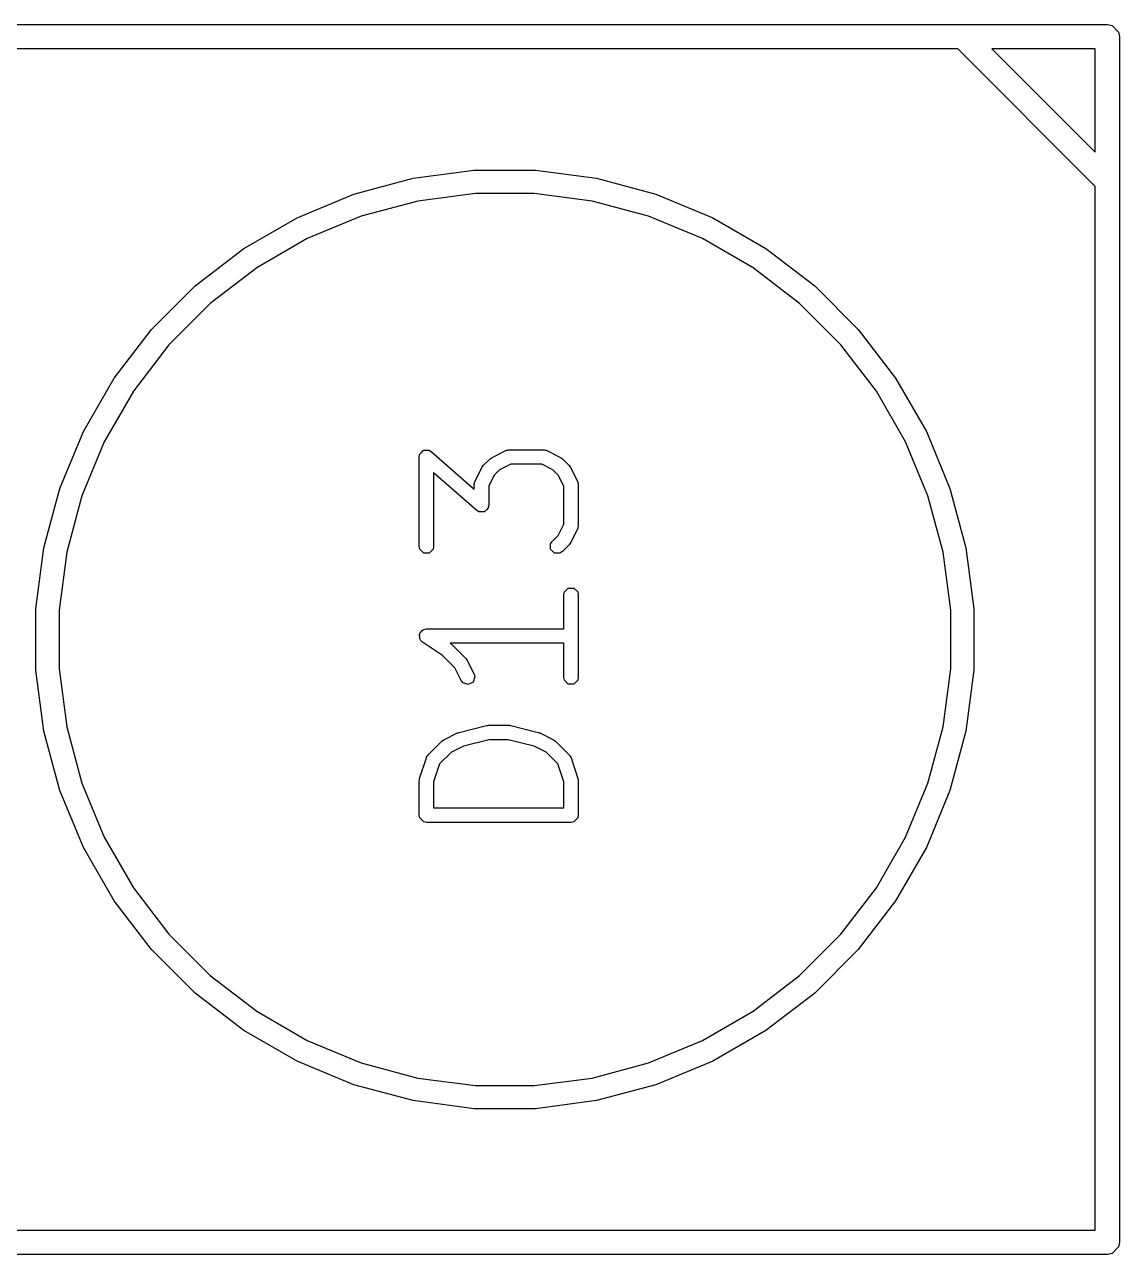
# Model space of a CAD drawing. Extents: x 4.17 to 6.89, y -6.18 to -1.34.
# Drawn here: x 6.1223 to 6.3012, y -5.9469 to -5.7461 of the extents above; entities that cross this region are included whole.
import ezdxf

# ---------------------------------------------------------------- set-up
doc = ezdxf.new("R2010")
doc.units = 0
doc.header["$MEASUREMENT"] = 0
doc.layers.add('BLACK', color=7, linetype='CONTINUOUS')

msp = doc.modelspace()

# ---------------------------------------------------------------- linework, layer by layer
at = {"layer": 'BLACK', "linetype": 'CONTINUOUS'}
for p, q in [((6.10236, -5.74606), (6.29921, -5.74606)), ((6.29921, -5.74606), (6.29997, -5.74621)), ((6.29997, -5.74621), (6.30103, -5.74728)), ((6.30103, -5.74728), (6.30118, -5.74803)), ((6.30118, -5.74803), (6.30118, -5.94488)), ((6.27478, -5.75), (6.10433, -5.75)), ((6.29724, -5.77247), (6.27478, -5.75)), ((6.28034, -5.75), (6.29724, -5.7669)), ((6.29724, -5.75), (6.28034, -5.75)), ((6.29724, -5.7669), (6.29724, -5.75)), ((6.18581, -5.77116), (6.19577, -5.76985)), ((6.19577, -5.76985), (6.20581, -5.76985)), ((6.20581, -5.76985), (6.21576, -5.77116)), ((6.17611, -5.77376), (6.18581, -5.77116)), ((6.21576, -5.77116), (6.22546, -5.77376)), ((6.29724, -5.94291), (6.29724, -5.77247)), ((6.16683, -5.7776), (6.17611, -5.77376)), ((6.19601, -5.77362), (6.18655, -5.77487)), ((6.20556, -5.77362), (6.19601, -5.77362)), ((6.21503, -5.77487), (6.20556, -5.77362)), ((6.22546, -5.77376), (6.23474, -5.7776)), ((6.18655, -5.77487), (6.17733, -5.77734)), ((6.22425, -5.77734), (6.21503, -5.77487)), ((6.15814, -5.78262), (6.16683, -5.7776)), ((6.17733, -5.77734), (6.1685, -5.78099)), ((6.23307, -5.78099), (6.22425, -5.77734)), ((6.23474, -5.7776), (6.24344, -5.78262)), ((6.15017, -5.78874), (6.15814, -5.78262)), ((6.1685, -5.78099), (6.16024, -5.78577)), ((6.24134, -5.78577), (6.23307, -5.78099)), ((6.24344, -5.78262), (6.25141, -5.78874)), ((6.16024, -5.78577), (6.15266, -5.79158)), ((6.24891, -5.79158), (6.24134, -5.78577)), ((6.14307, -5.79584), (6.15017, -5.78874)), ((6.25141, -5.78874), (6.25851, -5.79584)), ((6.15266, -5.79158), (6.14591, -5.79833)), ((6.25566, -5.79833), (6.24891, -5.79158)), ((6.13695, -5.8038), (6.14307, -5.79584)), ((6.25851, -5.79584), (6.26462, -5.8038)), ((6.14591, -5.79833), (6.1401, -5.80591)), ((6.26148, -5.80591), (6.25566, -5.79833)), ((6.13193, -5.8125), (6.13695, -5.8038)), ((6.26462, -5.8038), (6.26964, -5.8125)), ((6.1401, -5.80591), (6.13532, -5.81417)), ((6.26625, -5.81417), (6.26148, -5.80591)), ((6.12809, -5.82178), (6.13193, -5.8125)), ((6.26964, -5.8125), (6.27348, -5.82178)), ((6.13532, -5.81417), (6.13167, -5.82299)), ((6.2699, -5.82299), (6.26625, -5.81417)), ((6.18679, -5.81665), (6.18685, -5.81632)), ((6.18679, -5.83127), (6.18679, -5.81665)), ((6.18685, -5.81627), (6.18687, -5.81625)), ((6.18685, -5.81632), (6.18685, -5.81627)), ((6.18687, -5.81625), (6.18688, -5.8162)), ((6.18688, -5.8162), (6.18717, -5.8159)), ((6.18717, -5.8159), (6.18745, -5.81559)), ((6.18745, -5.81559), (6.18749, -5.81559)), ((6.18749, -5.81559), (6.18752, -5.81556)), ((6.18752, -5.81556), (6.18793, -5.81556)), ((6.18793, -5.81556), (6.18835, -5.81553)), ((6.18835, -5.81553), (6.1884, -5.81556)), ((6.1884, -5.81556), (6.18842, -5.81556)), ((6.18842, -5.81556), (6.18846, -5.81559)), ((6.18846, -5.81559), (6.18875, -5.81576)), ((6.18875, -5.81576), (6.19579, -5.82192)), ((6.19854, -5.81683), (6.19869, -5.81672)), ((6.19869, -5.81672), (6.20094, -5.81559)), ((6.20094, -5.81559), (6.201, -5.81558)), ((6.201, -5.81558), (6.20102, -5.81556)), ((6.20102, -5.81556), (6.2012, -5.81552)), ((6.2012, -5.81552), (6.20139, -5.81547)), ((6.20139, -5.81547), (6.20141, -5.81548)), ((6.20141, -5.81548), (6.20147, -5.81547)), ((6.20147, -5.81547), (6.20709, -5.81547)), ((6.20709, -5.81547), (6.20715, -5.81548)), ((6.20715, -5.81548), (6.20718, -5.81547)), ((6.20718, -5.81547), (6.20736, -5.81552)), ((6.20736, -5.81552), (6.20755, -5.81556)), ((6.20755, -5.81556), (6.20756, -5.81558)), ((6.20756, -5.81558), (6.20762, -5.81559)), ((6.20762, -5.81559), (6.20987, -5.81672)), ((6.20987, -5.81672), (6.21002, -5.81683)), ((6.19591, -5.82062), (6.19704, -5.81837)), ((6.19704, -5.81837), (6.19715, -5.81822)), ((6.19715, -5.81822), (6.19726, -5.81806)), ((6.19726, -5.81806), (6.19838, -5.81694)), ((6.19838, -5.81694), (6.19854, -5.81683)), ((6.19992, -5.81874), (6.19906, -5.8196)), ((6.20175, -5.81783), (6.19992, -5.81874)), ((6.20681, -5.81783), (6.20175, -5.81783)), ((6.20864, -5.81874), (6.20681, -5.81783)), ((6.2095, -5.8196), (6.20864, -5.81874)), ((6.21002, -5.81683), (6.21018, -5.81694)), ((6.21018, -5.81694), (6.2113, -5.81806)), ((6.2113, -5.81806), (6.21141, -5.81822)), ((6.21141, -5.81822), (6.21152, -5.81837)), ((6.21152, -5.81837), (6.21265, -5.82062)), ((6.19619, -5.82541), (6.18915, -5.81925)), ((6.18915, -5.81925), (6.18915, -5.83127)), ((6.19584, -5.82088), (6.19588, -5.8207)), ((6.19588, -5.8207), (6.1959, -5.82068)), ((6.1959, -5.82068), (6.19591, -5.82062)), ((6.19906, -5.8196), (6.19815, -5.82143)), ((6.21041, -5.82143), (6.2095, -5.8196)), ((6.21265, -5.82062), (6.21266, -5.82068)), ((6.21266, -5.82068), (6.21268, -5.8207)), ((6.21268, -5.8207), (6.21272, -5.82088)), ((6.12549, -5.83148), (6.12809, -5.82178)), ((6.19579, -5.82106), (6.19584, -5.82088)), ((6.1958, -5.82109), (6.19579, -5.82106)), ((6.19579, -5.82115), (6.1958, -5.82109)), ((6.19579, -5.82192), (6.19579, -5.82115)), ((6.19815, -5.82143), (6.19815, -5.82452)), ((6.21041, -5.82762), (6.21041, -5.82143)), ((6.21272, -5.82088), (6.21277, -5.82106)), ((6.21277, -5.82106), (6.21276, -5.82109)), ((6.21276, -5.82109), (6.21277, -5.82115)), ((6.21277, -5.82115), (6.21277, -5.8279)), ((6.27348, -5.82178), (6.27608, -5.83148)), ((6.13167, -5.82299), (6.1292, -5.83222)), ((6.19815, -5.82452), (6.19808, -5.82485)), ((6.27238, -5.83222), (6.2699, -5.82299)), ((6.19648, -5.82558), (6.19619, -5.82541)), ((6.19652, -5.82561), (6.19648, -5.82558)), ((6.19654, -5.82561), (6.19652, -5.82561)), ((6.19659, -5.82564), (6.19654, -5.82561)), ((6.19701, -5.82561), (6.19659, -5.82564)), ((6.19742, -5.82561), (6.19701, -5.82561)), ((6.19745, -5.82558), (6.19742, -5.82561)), ((6.19749, -5.82558), (6.19745, -5.82558)), ((6.19777, -5.82527), (6.19749, -5.82558)), ((6.19806, -5.82497), (6.19777, -5.82527)), ((6.19807, -5.82492), (6.19806, -5.82497)), ((6.19809, -5.8249), (6.19807, -5.82492)), ((6.19808, -5.82485), (6.19809, -5.8249)), ((6.2095, -5.82945), (6.21041, -5.82762)), ((6.21265, -5.82842), (6.21152, -5.83067)), ((6.21266, -5.82837), (6.21265, -5.82842)), ((6.21268, -5.82835), (6.21266, -5.82837)), ((6.21272, -5.82816), (6.21268, -5.82835)), ((6.21277, -5.82798), (6.21272, -5.82816)), ((6.21277, -5.8279), (6.21276, -5.82795)), ((6.21276, -5.82795), (6.21277, -5.82798)), ((6.20825, -5.83082), (6.20851, -5.83044)), ((6.20825, -5.83172), (6.20825, -5.83082)), ((6.20851, -5.83044), (6.2095, -5.82945)), ((6.21141, -5.83082), (6.2113, -5.83098)), ((6.21152, -5.83067), (6.21141, -5.83082)), ((6.12418, -5.84144), (6.12549, -5.83148)), ((6.1292, -5.83222), (6.12795, -5.84168)), ((6.18688, -5.83172), (6.18679, -5.83127)), ((6.18752, -5.83236), (6.18688, -5.83172)), ((6.18842, -5.83236), (6.18752, -5.83236)), ((6.18906, -5.83172), (6.18842, -5.83236)), ((6.18915, -5.83127), (6.18906, -5.83172)), ((6.20889, -5.83236), (6.20825, -5.83172)), ((6.20979, -5.83236), (6.20889, -5.83236)), ((6.21018, -5.83211), (6.20979, -5.83236)), ((6.2113, -5.83098), (6.21018, -5.83211)), ((6.27362, -5.84168), (6.27238, -5.83222)), ((6.27608, -5.83148), (6.27739, -5.84144)), ((6.21041, -5.83915), (6.2105, -5.83869)), ((6.2105, -5.83869), (6.21114, -5.83805)), ((6.21114, -5.83805), (6.21204, -5.83805)), ((6.21204, -5.83805), (6.21268, -5.83869)), ((6.21268, -5.83869), (6.21277, -5.83915)), ((6.21041, -5.84471), (6.21041, -5.83915)), ((6.21277, -5.83915), (6.21277, -5.85264)), ((6.12418, -5.84168), (6.12418, -5.84144)), ((6.12418, -5.85148), (6.12418, -5.84168)), ((6.12795, -5.84168), (6.12795, -5.85123)), ((6.27362, -5.85123), (6.27362, -5.84168)), ((6.27739, -5.84144), (6.27739, -5.85148)), ((6.18712, -5.8452), (6.18731, -5.84491)), ((6.18731, -5.84491), (6.18743, -5.84489)), ((6.18743, -5.84489), (6.18752, -5.8448)), ((6.18752, -5.8448), (6.18797, -5.84471)), ((6.18797, -5.84471), (6.21041, -5.84471)), ((6.18681, -5.84567), (6.18688, -5.84556)), ((6.18688, -5.846), (6.18681, -5.84567)), ((6.18688, -5.84544), (6.18712, -5.8452)), ((6.18688, -5.84556), (6.18688, -5.84544)), ((6.18688, -5.84635), (6.18688, -5.846)), ((6.18697, -5.84643), (6.18688, -5.84635)), ((6.18699, -5.84655), (6.18697, -5.84643)), ((6.18732, -5.84688), (6.18699, -5.84655)), ((6.19059, -5.84906), (6.18732, -5.84688)), ((6.21041, -5.84708), (6.19187, -5.84708)), ((6.19187, -5.84708), (6.192, -5.84716)), ((6.192, -5.84716), (6.19208, -5.84724)), ((6.19208, -5.84724), (6.19218, -5.84731)), ((6.19218, -5.84731), (6.19443, -5.84956)), ((6.21041, -5.85264), (6.21041, -5.84708)), ((6.19262, -5.85109), (6.19059, -5.84906)), ((6.19443, -5.84956), (6.19453, -5.84972)), ((6.19453, -5.84972), (6.19465, -5.84987)), ((6.19465, -5.84987), (6.19578, -5.85212)), ((6.12549, -5.86143), (6.12418, -5.85148)), ((6.12795, -5.85123), (6.1292, -5.8607)), ((6.19366, -5.85317), (6.19262, -5.85109)), ((6.1959, -5.85256), (6.19561, -5.85342)), ((6.19578, -5.85212), (6.1959, -5.85256)), ((6.2105, -5.8531), (6.21041, -5.85264)), ((6.21277, -5.85264), (6.21268, -5.8531)), ((6.27238, -5.8607), (6.27362, -5.85123)), ((6.27739, -5.85148), (6.27608, -5.86143)), ((6.19395, -5.85354), (6.19366, -5.85317)), ((6.1948, -5.85382), (6.19395, -5.85354)), ((6.19561, -5.85342), (6.1948, -5.85382)), ((6.21114, -5.85373), (6.2105, -5.8531)), ((6.21204, -5.85373), (6.21114, -5.85373)), ((6.21268, -5.8531), (6.21204, -5.85373)), ((6.1292, -5.8607), (6.13167, -5.86992)), ((6.19331, -5.86162), (6.19781, -5.8605)), ((6.19781, -5.8605), (6.19795, -5.86049)), ((6.19795, -5.86049), (6.19809, -5.86046)), ((6.19809, -5.86046), (6.20147, -5.86046)), ((6.20147, -5.86046), (6.20161, -5.86049)), ((6.20161, -5.86049), (6.20176, -5.8605)), ((6.20176, -5.8605), (6.20625, -5.86162)), ((6.2699, -5.86992), (6.27238, -5.8607)), ((6.12809, -5.87113), (6.12549, -5.86143)), ((6.19051, -5.86306), (6.19067, -5.86295)), ((6.19067, -5.86295), (6.19082, -5.86284)), ((6.19082, -5.86284), (6.19307, -5.86171)), ((6.19307, -5.86171), (6.19319, -5.86168)), ((6.19319, -5.86168), (6.19331, -5.86162)), ((6.19824, -5.86282), (6.19401, -5.86388)), ((6.20132, -5.86282), (6.19824, -5.86282)), ((6.20556, -5.86388), (6.20132, -5.86282)), ((6.20625, -5.86162), (6.20637, -5.86168)), ((6.20637, -5.86168), (6.2065, -5.86171)), ((6.2065, -5.86171), (6.20875, -5.86284)), ((6.20875, -5.86284), (6.2089, -5.86295)), ((6.2089, -5.86295), (6.20905, -5.86306)), ((6.27608, -5.86143), (6.27348, -5.87113)), ((6.18826, -5.86531), (6.19051, -5.86306)), ((6.19204, -5.86486), (6.19013, -5.86678)), ((6.19401, -5.86388), (6.19204, -5.86486)), ((6.20752, -5.86486), (6.20556, -5.86388)), ((6.20944, -5.86678), (6.20752, -5.86486)), ((6.20905, -5.86306), (6.2113, -5.86531)), ((6.18685, -5.86914), (6.18797, -5.86577)), ((6.18797, -5.86577), (6.188, -5.86572)), ((6.188, -5.86569), (6.18811, -5.86553)), ((6.188, -5.86572), (6.188, -5.86569)), ((6.18811, -5.86553), (6.1882, -5.86537)), ((6.1882, -5.86537), (6.18823, -5.86536)), ((6.18823, -5.86536), (6.18826, -5.86531)), ((6.19013, -5.86678), (6.18915, -5.86971)), ((6.21041, -5.86971), (6.20944, -5.86678)), ((6.2113, -5.86531), (6.21134, -5.86536)), ((6.21134, -5.86536), (6.21136, -5.86537)), ((6.21136, -5.86537), (6.21145, -5.86553)), ((6.21145, -5.86553), (6.21156, -5.86569)), ((6.21156, -5.86569), (6.21156, -5.86572)), ((6.21156, -5.86572), (6.21159, -5.86577)), ((6.21159, -5.86577), (6.21271, -5.86914)), ((6.13167, -5.86992), (6.13532, -5.87874)), ((6.18679, -5.86952), (6.18683, -5.86933)), ((6.18679, -5.87514), (6.18679, -5.86952)), ((6.18683, -5.86933), (6.18685, -5.86914)), ((6.18915, -5.86971), (6.18915, -5.87396)), ((6.21041, -5.87396), (6.21041, -5.86971)), ((6.21271, -5.86914), (6.21274, -5.86933)), ((6.21274, -5.86933), (6.21277, -5.86952)), ((6.21277, -5.86952), (6.21277, -5.87514)), ((6.26625, -5.87874), (6.2699, -5.86992)), ((6.13193, -5.88041), (6.12809, -5.87113)), ((6.27348, -5.87113), (6.26964, -5.88041)), ((6.18915, -5.87396), (6.21041, -5.87396)), ((6.18688, -5.87559), (6.18679, -5.87514)), ((6.18752, -5.87623), (6.18688, -5.87559)), ((6.18797, -5.87632), (6.18752, -5.87623)), ((6.21159, -5.87632), (6.18797, -5.87632)), ((6.21204, -5.87623), (6.21159, -5.87632)), ((6.21268, -5.87559), (6.21204, -5.87623)), ((6.21277, -5.87514), (6.21268, -5.87559)), ((6.13532, -5.87874), (6.1401, -5.88701)), ((6.26148, -5.88701), (6.26625, -5.87874)), ((6.13695, -5.88911), (6.13193, -5.88041)), ((6.26964, -5.88041), (6.26462, -5.88911)), ((6.1401, -5.88701), (6.14591, -5.89458)), ((6.25566, -5.89458), (6.26148, -5.88701)), ((6.14307, -5.89708), (6.13695, -5.88911)), ((6.26462, -5.88911), (6.25851, -5.89708)), ((6.14591, -5.89458), (6.15266, -5.90133)), ((6.24891, -5.90133), (6.25566, -5.89458)), ((6.15017, -5.90418), (6.14307, -5.89708)), ((6.25851, -5.89708), (6.25141, -5.90418)), ((6.15266, -5.90133), (6.16024, -5.90715)), ((6.24134, -5.90715), (6.24891, -5.90133)), ((6.15814, -5.91029), (6.15017, -5.90418)), ((6.25141, -5.90418), (6.24344, -5.91029)), ((6.16024, -5.90715), (6.1685, -5.91192)), ((6.23307, -5.91192), (6.24134, -5.90715)), ((6.16683, -5.91531), (6.15814, -5.91029)), ((6.24344, -5.91029), (6.23474, -5.91531)), ((6.1685, -5.91192), (6.17733, -5.91557)), ((6.22425, -5.91557), (6.23307, -5.91192)), ((6.17611, -5.91915), (6.16683, -5.91531)), ((6.17733, -5.91557), (6.18655, -5.91805)), ((6.21503, -5.91805), (6.22425, -5.91557)), ((6.23474, -5.91531), (6.22546, -5.91915)), ((6.18581, -5.92175), (6.17611, -5.91915)), ((6.18655, -5.91805), (6.19601, -5.91929)), ((6.20556, -5.91929), (6.21503, -5.91805)), ((6.22546, -5.91915), (6.21576, -5.92175)), ((6.19601, -5.91929), (6.20556, -5.91929)), ((6.19577, -5.92306), (6.18581, -5.92175)), ((6.20581, -5.92306), (6.19577, -5.92306)), ((6.21576, -5.92175), (6.20581, -5.92306)), ((6.10433, -5.94291), (6.29724, -5.94291)), ((6.30118, -5.94488), (6.30103, -5.94564)), ((6.29921, -5.94685), (6.10236, -5.94685)), ((6.29997, -5.9467), (6.29921, -5.94685)), ((6.30103, -5.94564), (6.29997, -5.9467))]:
    msp.add_line(p, q, dxfattribs=at)

doc.saveas('drawing.dxf')
